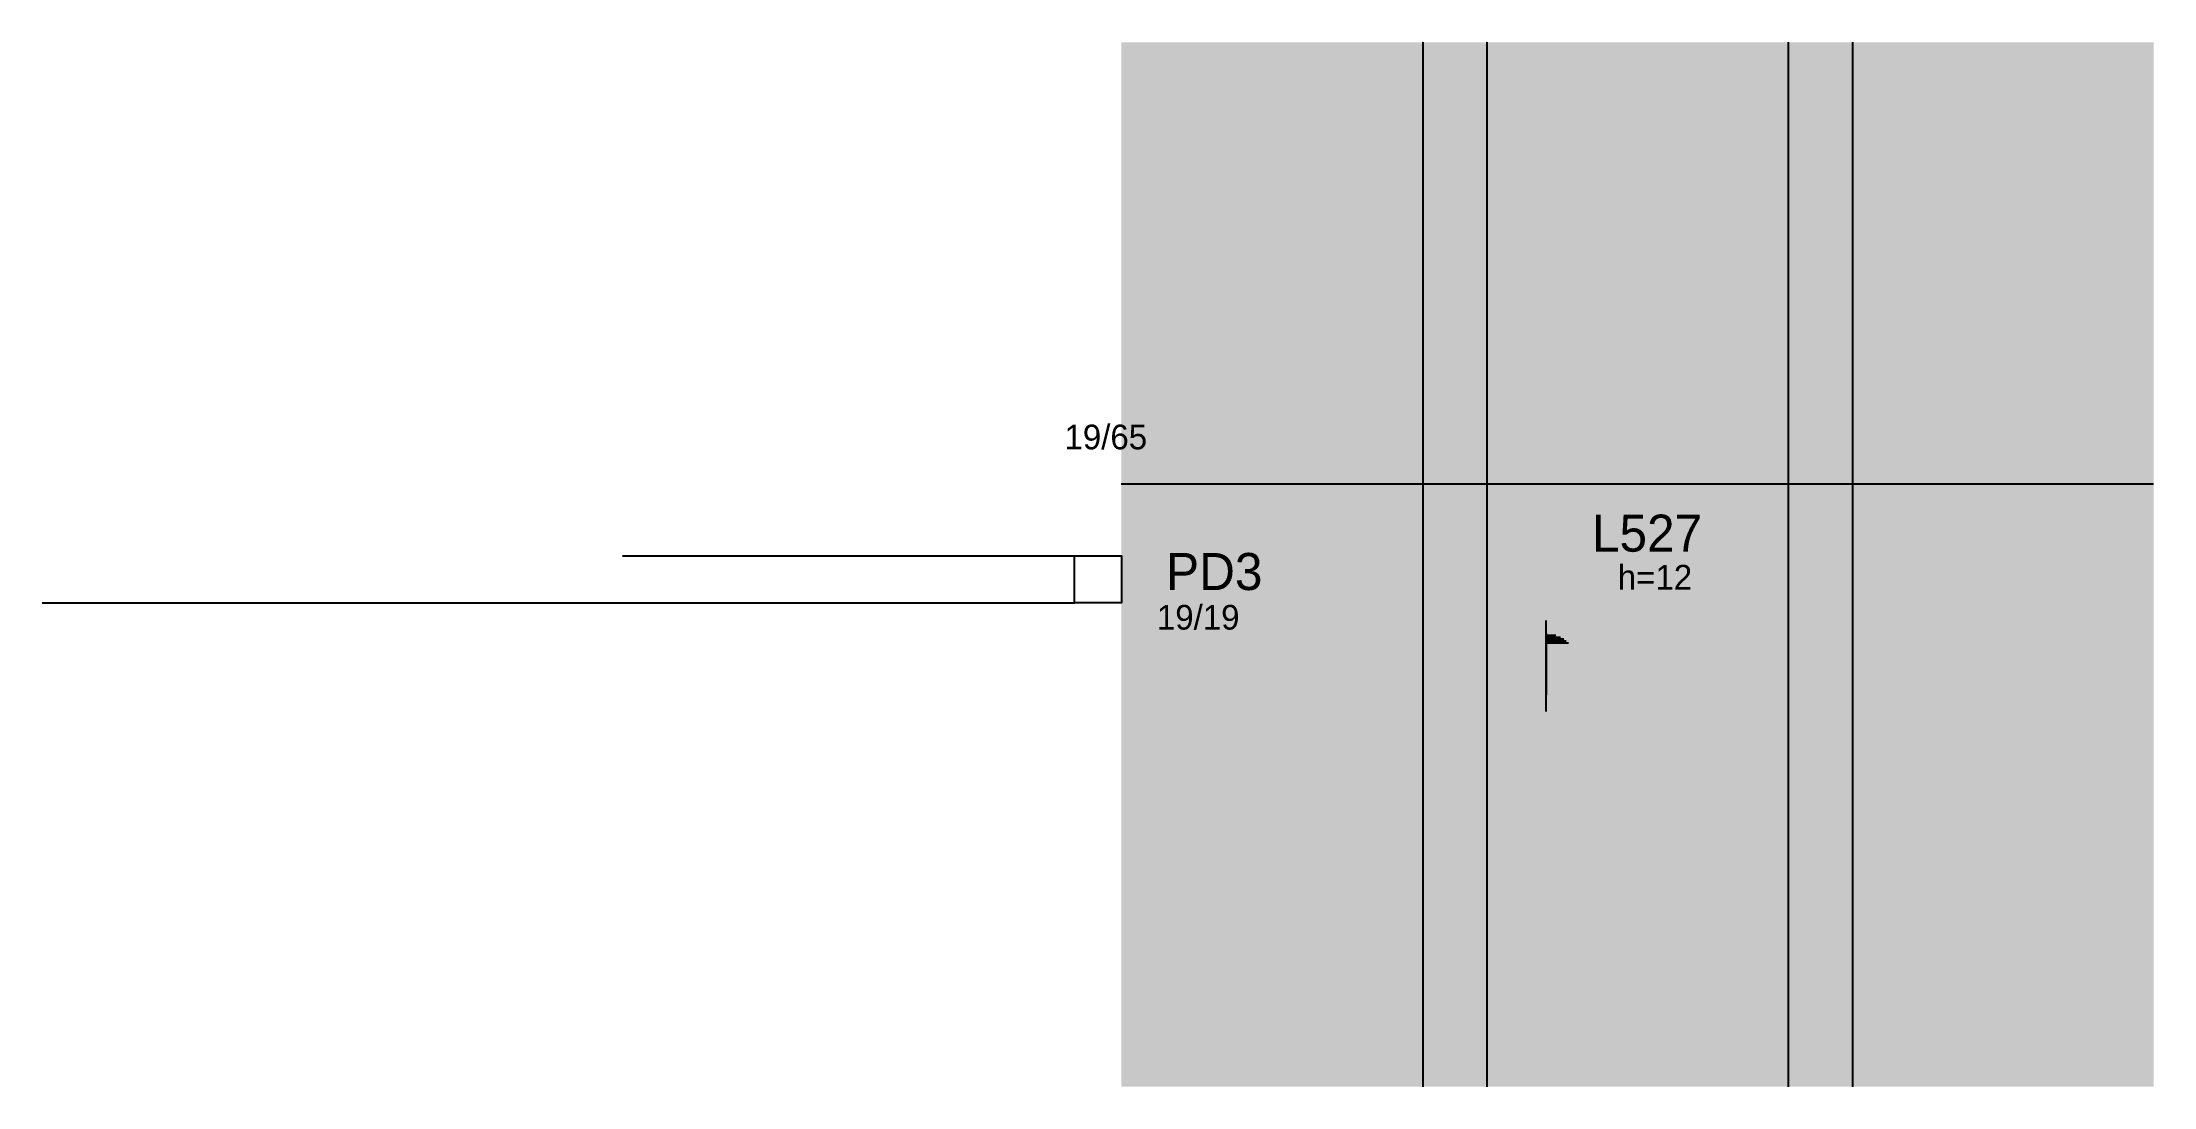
# Model space of a CAD drawing. Header units: metres. Extents: x 5363 to 6218, y 2574 to 2997.
import ezdxf

# ---------------------------------------------------------------- set-up
doc = ezdxf.new("R2010")
doc.units = ezdxf.units.M
for name, color, linetype in [('3', 7, 'Continuous'), ('4', 7, 'Continuous'), ('7', 7, 'Continuous'), ('Hachura', 7, 'Continuous'), ('Painéis', 7, 'Continuous'), ('REAPROVEITAMENTO', 7, 'Continuous')]:
    doc.layers.add(name, color=color, linetype=linetype)

msp = doc.modelspace()

# ---------------------------------------------------------------- hatches: boundary and pattern name
at = {"layer": 'Hachura'}
h = msp.add_hatch(color=7, dxfattribs=at)
h.dxf.hatch_style = 1
h.paths.add_polyline_path([(5921.73, 2573.94), (5947.73, 2573.94), (5947.73, 2573.94), (5947.73, 2996.94), (5947.73, 2996.94), (5921.73, 2996.94), (5921.73, 2996.94), (5921.73, 2573.94)])
h = msp.add_hatch(color=7, dxfattribs=at)
h.dxf.hatch_style = 1
h.paths.add_polyline_path([(6069.73, 2573.94), (6095.73, 2573.94), (6095.73, 2573.94), (6095.73, 2996.94), (6095.73, 2996.94), (6069.73, 2996.94), (6069.73, 2996.94), (6069.73, 2573.94)])
at = {"layer": 'REAPROVEITAMENTO'}
h = msp.add_hatch(color=7, dxfattribs=at)
h.dxf.hatch_style = 1
h.paths.add_polyline_path([(6217.73, 2573.94), (5799.72, 2573.94), (5799.72, 2573.94), (5799.72, 2996.94), (5799.72, 2996.94), (6217.73, 2996.94), (6217.73, 2996.94), (6217.73, 2573.94)])

# ---------------------------------------------------------------- linework, layer by layer
at = {"layer": '3', "color": 7, "lineweight": 25}
for p, q in [((5597.72, 2788.94), (5780.72, 2788.94)), ((5362.72, 2769.94), (5780.72, 2769.94)), ((5971.75, 2725.87), (5971.75, 2762.73)), ((5971.75, 2757.48), (5971.75, 2732.48)), ((5971.75, 2756.87), (5975.6, 2756.87)), ((5971.75, 2756.08), (5977.5, 2756.08)), ((5971.75, 2755.29), (5978.82, 2755.29)), ((5971.75, 2754.49), (5979.86, 2754.49)), ((5971.75, 2753.7), (5980.7, 2753.7))]:
    msp.add_line(p, q, dxfattribs=at)
at = {"layer": '7', "color": 7, "lineweight": 25}
msp.add_lwpolyline([(5780.72, 2788.94), (5799.72, 2788.94), (5799.72, 2769.94), (5780.72, 2769.94), (5780.72, 2788.94)], dxfattribs=at)
at = {"layer": 'Painéis', "color": 7, "lineweight": 25}
for p, q in [((5921.73, 2996.94), (5921.73, 2573.94)), ((5947.73, 2996.94), (5947.73, 2573.94)), ((6069.73, 2996.94), (6069.73, 2573.94)), ((6095.73, 2996.94), (6095.73, 2573.94)), ((6217.63, 2817.94), (5799.63, 2817.94))]:
    msp.add_line(p, q, dxfattribs=at)

# ---------------------------------------------------------------- texts
at = {"layer": '3', "color": 7, "lineweight": 25}
for s, p in [('19/65', (5776.65, 2832.08)), ('h=12', (6000.69, 2775.29)), ('19/19', (5814.07, 2759.08))]:
    msp.add_text(s, height=10, dxfattribs=at).set_placement(p)
at = {"layer": '4', "color": 7, "lineweight": 25}
for s, p in [('L527', (5990.24, 2790.64)), ('PD3', (5817.8, 2775.1))]:
    msp.add_text(s, height=15, dxfattribs=at).set_placement(p)

doc.saveas('drawing.dxf')
